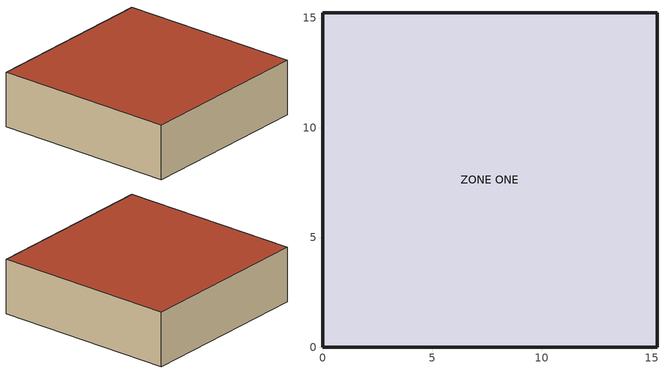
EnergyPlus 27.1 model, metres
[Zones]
ZONE ONE
 floor adiabatic (FLOOR): 15.24,0 0,0 0,15.24 15.24,15.24 z0
 wall outside (R13WALL): 0,0 15.24,0 15.24,15.24 0,15.24 0,0 z0:4.57
 roof outside (ROOF_CONCRETE): 0,15.24 0,0 15.24,0 15.24,15.24 z4.57
[Building]
Enet LW Test Box: North Axis {deg}=0; Terrain=Suburbs; Loads Convergence Tolerance Value {W}=0.04; Temperature Convergence Tolerance Value {deltaC}=0.004; Solar Distribution=MinimalShadowing; Maximum Number of Warmup Days=30; Minimum Number of Warmup Days=6
[Site:Location]
Denver Centennial  Golden   N_CO_USA Design_Conditions: Latitude {deg}=39.74; Longitude {deg}=-105.18; Time Zone {hr}=-7; Elevation {m}=1829
[SizingPeriod:DesignDay] Day of Month=21; Humidity Condition Type=Wetbulb; Barometric Pressure {Pa}=83411; Rain Indicator=No; Snow Indicator=No; Daylight Saving Time Indicator=No; Solar Model Indicator=ASHRAEClearSky
Name | Month | Day Type | Maximum Dry-Bulb Temperature {C} | Daily Dry-Bulb Temperature Range {deltaC} | Wetbulb or DewPoint at Maximum Dry-Bulb {C} | Wind Speed {m/s} | Wind Direction {deg} | Sky Clearness
Denver Centennial Golden Intl Arpt Ann Htg 99% Condns DB | 12 | WinterDesignDay | -16 | 0 | -16 | 2.3 | 180 | 0
Denver Centennial Golden Intl Arpt Ann Clg 1% Condns DB=>MWB | 7 | SummerDesignDay | 32.6 | 15.2 | 15.6 | 4 | 120 | 1
[Site:GroundTemperature:BuildingSurface]
18.89, 18.92, 19.02, 19.12, 19.21, 19.23, 19.07, 19.32, 19.09, 19.21, 19.13, 18.96
[Material]
C5 - 4 IN HW CONCRETE: Roughness=MediumRough; Thickness {m}=0.101498; Conductivity {W/m-K}=1.729577; Density {kg/m3}=2242.585; Specific Heat {J/kg-K}=836.8; Thermal Absorptance=0.9; Solar Absorptance=0.65; Visible Absorptance=0.65
[Material:NoMass]
R13LAYER: Roughness=Rough; Thermal Resistance {m2-K/W}=2.290965; Thermal Absorptance=0.9; Solar Absorptance=0.75; Visible Absorptance=0.75
[Construction]
R13WALL: R13LAYER
FLOOR; ROOF_CONCRETE: C5 - 4 IN HW CONCRETE
[Zone]
ZONE ONE: Type=1; Multiplier=1; Ceiling Height {m}=autocalculate; Volume {m3}=autocalculate
[Exterior:Lights]
ExtLights: Schedule=AlwaysOn; Design Level {W}=5250; Control Option=AstronomicalClock
[PythonPlugin:Instance]
EnetOverridePlugin: Run During Warmup Days=Yes; Python Module=PythonPluginCondFD_Enet; Plugin Class=EnetSkyOverride
[Schedule:Day:Hourly]
On: 1, 1, 1, 1, 1, 1, 1, 1, 1, 1, 1, 1, 1, 1, 1, 1, 1, 1, 1, 1, 1, 1, 1, 1
[Schedule:Week:Daily]
On Weeks: On, On, On, On, On, On, On, On, On, On, On, On
[Schedule:Year]
AlwaysOn: On Weeks, 1, 1, 12, 31
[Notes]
PythonPluginCondFD_Enet.idf
Python plugin test for CondFD sky LW radiation override.
Based on 1ZoneCondFD_Enet_Test.idf with PythonPlugin setting Enet = -200 W/m2.
